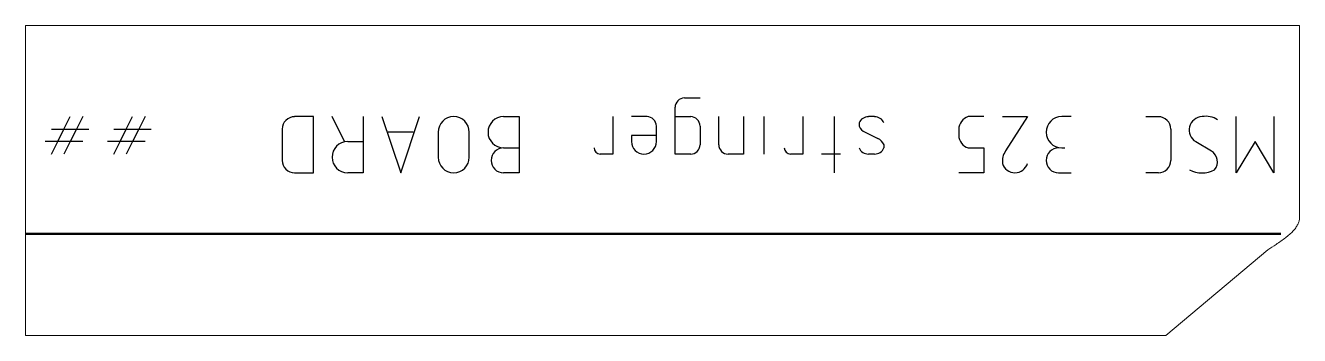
# Model space of a CAD drawing. Header units: millimetres. Extents: x 0 to 227, y 0 to 55.
import ezdxf

# ---------------------------------------------------------------- set-up
doc = ezdxf.new("R2010")
doc.units = ezdxf.units.MM
for name, color, linetype, lineweight in [('IV_BEND', 250, 'Continuous', 50), ('IV_MARK_SURFACE', 2, 'Continuous', 25), ('IV_OUTER_PROFILE', 7, 'Continuous', 5)]:
    doc.layers.add(name, color=color, linetype=linetype, lineweight=lineweight)

msp = doc.modelspace()

# ---------------------------------------------------------------- linework, layer by layer
at = {"layer": 'IV_BEND'}
msp.add_line((223.65, 18.1), (0, 18.1), dxfattribs=at)
at = {"layer": 'IV_MARK_SURFACE'}
for p, q in [((117.41, 42.3), (120.19, 42.3)), ((6.85, 36.74), (7.96, 38.97)), ((10.19, 38.97), (9.08, 36.74)), ((17.96, 36.74), (19.08, 38.97)), ((21.3, 38.97), (20.19, 36.74)), ((51.3, 38.97), (47.96, 38.97)), ((51.3, 28.97), (51.3, 38.97)), ((56.85, 34.52), (54.63, 38.97)), ((60.19, 38.97), (60.19, 34.52)), ((63.52, 38.97), (66.85, 28.97)), ((66.85, 28.97), (70.19, 38.97)), ((85.19, 38.97), (87.96, 38.97)), ((87.96, 38.97), (87.96, 33.41)), ((104.63, 38.97), (104.63, 32.3)), ((110.74, 38.97), (107.96, 38.97)), ((115.74, 38.97), (115.74, 40.63)), ((115.74, 38.97), (118.52, 38.97)), ((115.74, 32.3), (115.74, 38.97)), ((123.52, 33.97), (123.52, 38.97)), ((127.96, 38.97), (127.96, 32.3)), ((131.58, 38.97), (131.58, 32.3)), ((138.52, 38.97), (138.52, 32.3)), ((144.08, 38.97), (144.08, 32.3)), ((151.3, 38.97), (150.19, 38.97)), ((170.74, 38.97), (167.96, 38.97)), ((174.08, 38.97), (178.52, 38.97)), ((178.52, 38.97), (174.63, 32.86)), ((186.3, 38.97), (184.63, 38.97)), ((199.63, 38.97), (201.85, 38.97)), ((215.74, 28.97), (215.74, 38.97)), ((222.41, 38.97), (222.41, 28.97)), ((4.63, 36.74), (6.85, 36.74)), ((5.74, 34.52), (6.85, 36.74)), ((6.85, 36.74), (9.08, 36.74)), ((9.08, 36.74), (7.96, 34.52)), ((9.08, 36.74), (11.3, 36.74)), ((15.74, 36.74), (17.96, 36.74)), ((16.85, 34.52), (17.96, 36.74)), ((17.96, 36.74), (20.19, 36.74)), ((20.19, 36.74), (19.08, 34.52)), ((20.19, 36.74), (22.41, 36.74)), ((45.74, 36.74), (45.74, 31.19)), ((112.41, 35.63), (112.41, 37.3)), ((120.19, 37.3), (120.19, 33.97)), ((148.52, 37.86), (148.52, 37.3)), ((166.3, 36.74), (166.3, 35.63)), ((204.08, 36.74), (204.08, 31.19)), ((5.74, 34.52), (3.52, 34.52)), ((4.63, 32.3), (5.74, 34.52)), ((7.96, 34.52), (5.74, 34.52)), ((7.96, 34.52), (6.85, 32.3)), ((10.19, 34.52), (7.96, 34.52)), ((16.85, 34.52), (14.63, 34.52)), ((15.74, 32.3), (16.85, 34.52)), ((19.08, 34.52), (16.85, 34.52)), ((19.08, 34.52), (17.96, 32.3)), ((21.3, 34.52), (19.08, 34.52)), ((57.41, 34.52), (60.19, 34.52)), ((60.19, 34.52), (60.19, 28.97)), ((69.08, 36.19), (64.63, 36.19)), ((73.52, 36.19), (73.52, 31.74)), ((79.08, 31.74), (79.08, 36.19)), ((112.41, 35.63), (107.96, 35.63)), ((107.96, 35.63), (107.96, 34.52)), ((112.41, 34.52), (112.41, 35.63)), ((149.63, 36.19), (151.85, 35.08)), ((208.52, 34.52), (211.3, 32.86)), ((219.08, 34.52), (215.74, 28.97)), ((222.41, 28.97), (219.08, 34.52)), ((85.19, 33.41), (87.96, 33.41)), ((87.96, 33.41), (87.96, 28.97)), ((104.63, 32.3), (102.41, 32.3)), ((118.52, 32.3), (115.74, 32.3)), ((127.96, 32.3), (125.19, 32.3)), ((138.52, 32.3), (136.3, 32.3)), ((144.08, 32.3), (141.85, 32.3)), ((145.19, 32.3), (144.08, 32.3)), ((144.08, 32.3), (144.08, 28.97)), ((151.3, 32.3), (150.19, 32.3)), ((152.96, 33.97), (152.96, 33.41)), ((167.96, 33.41), (170.74, 33.41)), ((170.74, 33.41), (170.74, 28.97)), ((184.63, 33.41), (185.19, 33.41)), ((47.96, 28.97), (51.3, 28.97)), ((60.19, 28.97), (57.41, 28.97)), ((87.96, 28.97), (85.19, 28.97)), ((170.74, 28.97), (166.3, 28.97)), ((184.08, 28.97), (186.3, 28.97)), ((201.85, 28.97), (199.63, 28.97))]:
    msp.add_line(p, q, dxfattribs=at)
for centre, radius, start, end in [((117.41, 40.63), 1.67, 90, 180), ((47.96, 36.74), 2.22, 90, 180), ((76.3, 36.19), 2.78, 0, 180), ((85.19, 36.19), 2.78, 90, 270), ((110.74, 37.3), 1.67, 0, 90), ((118.52, 37.3), 1.67, 0, 90), ((150.2, 37.14), 1.82, 90.3744, 157.0058), ((151.29, 37.14), 1.82, 22.9942, 89.6256), ((168.67, 36.7), 2.38, 107.3463, 178.9139), ((184.63, 36.19), 2.78, 90, 270), ((201.85, 36.74), 2.22, 0, 90), ((209.73, 36.58), 2.39, 92.3685, 239.559), ((210.34, 35.3), 3.74, 56.4174, 100.9627), ((150.38, 38.04), 2, 201.8601, 248.1399), ((57.41, 31.74), 2.78, 90, 270), ((110.19, 34.52), 2.22, 180, 0), ((151.11, 33.22), 2, 21.8601, 68.1399), ((168.67, 35.68), 2.38, 181.0861, 252.6537), ((85.19, 31.19), 2.22, 90, 270), ((102.41, 33.41), 1.11, 180, 270), ((118.52, 33.97), 1.67, 270, 0), ((125.19, 33.97), 1.67, 180, 270), ((136.3, 33.41), 1.11, 180, 270), ((150.2, 34.12), 1.82, 202.9942, 269.6256), ((151.29, 34.12), 1.82, 270.3744, 337.0058), ((177.07, 31.07), 3.02, 143.6911, 188.2364), ((184.08, 31.19), 2.22, 90, 270), ((210.17, 30.95), 2.21, 319.6263, 59.2984), ((47.96, 31.19), 2.22, 180, 270), ((76.3, 31.74), 2.78, 180, 0), ((176.3, 31.29), 2.32, 196.4047, 343.5953), ((201.85, 31.19), 2.22, 270, 0), ((209.63, 33.65), 4.69, 241.7153, 298.2847)]:
    msp.add_arc(centre, radius, start, end, dxfattribs=at)
at = {"layer": 'IV_OUTER_PROFILE'}
for p, q in [((0, 55.2), (224.62, 55.2)), ((0, 55.2), (0, 0)), ((224.62, 55.2), (227, 55.2)), ((227, 55.2), (227, 20.95)), ((203.17, 0), (221.34, 15.25)), ((0, 0), (203.17, 0))]:
    msp.add_line(p, q, dxfattribs=at)
for centre, radius, start, end in [((224.65, 20.96), 2.36, 345.1368, 352.479), ((224.8, 20.95), 2.2, 352.3004, 0.0382), ((218.85, 25.21), 9.63, 311.4358, 314.0304), ((220.03, 24.02), 7.96, 313.8572, 316.8533), ((221.07, 23.08), 6.55, 316.6491, 320.1151), ((221.98, 22.34), 5.38, 319.8767, 323.8874), ((222.77, 21.8), 4.42, 323.614, 328.2455), ((223.42, 21.42), 3.66, 327.9412, 333.2594), ((223.96, 21.17), 3.08, 332.9371, 338.9782), ((224.36, 21.03), 2.64, 338.6628, 345.4068), ((187.17, 69.53), 64.14, 302.186, 303.7723), ((205.17, 43), 32.08, 303.3938, 305.2685), ((212.39, 33.01), 19.75, 304.8985, 307.7957), ((215.86, 28.64), 14.17, 307.5527, 309.4741), ((217.52, 26.67), 11.6, 309.3298, 311.5822)]:
    msp.add_arc(centre, radius, start, end, dxfattribs=at)

doc.saveas('drawing.dxf')
